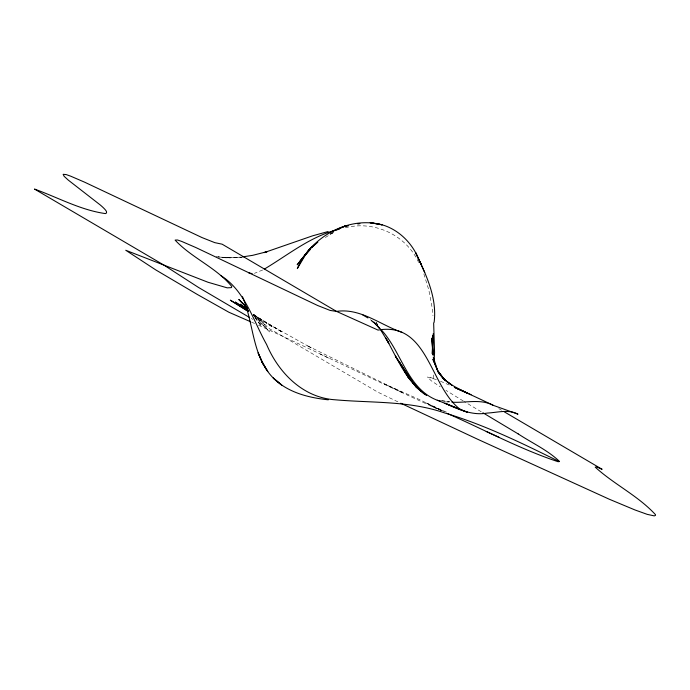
<?xml version="1.0" encoding="UTF-8"?>
<svg xmlns="http://www.w3.org/2000/svg" width="690" height="690" viewBox="0 0 690 690"><rect width="100%" height="100%" fill="white"/><g stroke="black" fill="none" stroke-linecap="round" stroke-linejoin="round"><path stroke-width="0.52" stroke-dasharray="3.45 2.59" d="M433.191 378.405L433.467 373.23M325.344 237.515L334.339 231.935M329.967 234.039L332.615 232.659M262.666 270.014L254.412 273.344M330.174 234.143L334.831 231.969M241.181 257.103L225.716 257.862L241.733 257.275L229.753 257.887L218.566 256.896M345.293 227.778C374.894 220.007 407.661 235.773 419.373 264.184M445.809 401.839L450.208 402.158M218.187 256.913L227.89 257.819L216.117 256.697M441.911 400.821L449.345 401.649M441.376 400.718L449.544 401.658M436.408 379.612L427.455 377.025L431.328 380.837L440.229 386.754M430.284 377.439L432.975 378.327M440.505 381.26L449.466 385.098M444.325 411.525L430.491 405.668L444.36 411.594M251.591 322.17L254.558 323.455M258.5 325.18C319.556 353.064 379.75 382.872 440.945 410.49M446.602 412.197L425.221 402.512L441.85 410.757M320.057 354.022L329.544 358.55M397.889 401.847L377.68 392.084L279.226 334.236A201.428 11.247 28.8 0 1 264.322 325.878L256.93 321.695M441.712 410.671L419.813 399.708L384.52 384.002L403.348 393.059L306.817 345.474L311.19 347.846L265.012 322.04L282.874 332.459L253.42 314.554M251.238 318.452L252.859 319.375M498.792 408.584L501.561 410.214M278.691 329.993L282.874 332.459M481.223 411.775L464.154 401.52M463.275 400.985L445.93 390.35M253.868 314.933L273.128 327.431L253.989 314.7M253.515 314.933L263.908 322.29L253.722 314.528M372.039 320.936L380.276 328.802M253.204 315.028L267.073 326.551L253.506 314.459M371.358 320.565L380.354 328.932M371.832 320.841L376.309 324.731L372.548 321.005M370.427 319.686L380.199 328.914L375.119 320.781M254.524 316.606L269.592 331.95L252.454 313.458M372.453 321.014L379.509 328.483M379.56 328.285L374.178 321.988M374.135 322.092L379.25 328.768M255.128 317.935L261.372 326.258L253.558 315.235M376.214 322.592L380.061 328.914M423.867 273.93L428.801 289.947L432.285 308.361L432.966 315.666"/><path stroke-width="1.03" d="M434.114 322.411C437.322 297.485 425.894 274.344 415.535 252.471C408.825 240.318 398.018 230.417 384.882 225.682C350.434 214.512 311.242 236.247 297.321 268.591L306.481 253.118L310.19 248.46L312.579 246.511M433.225 333.753L432.302 353.798L432.725 335.676L433.018 354.712L431.768 338.143L433.208 355.341M434.131 360.827L434.571 352.555L433.656 322.963M310.19 248.46L297.261 264.719L310.19 248.46L312.63 246.554M300.185 260.949L310.017 249.228M310.155 249.228L304.713 255.447L310.371 249.401M317.849 242.181L311.432 247.667L315.08 244.217M264.261 269.135C288.601 254.653 311.087 235.842 339.29 229.218M330.338 232.28L346.76 225.527L339.885 228.105M328.104 231.53L312.553 235.842L264.141 252.618L267.159 251.652L252.652 255.343L242.224 256.939M348.39 225.587L344.319 226.372L348.476 225.639M357.834 223.991L359.913 223.62M451.984 402.192C465.655 403.098 480.568 398.535 493.255 405.341L517.992 414.181C508.556 409.049 497.421 412.568 487.321 413.069C472.288 415.837 458.22 409.325 444.921 403.227L467.535 412.335L437.288 400.252C407.385 388.875 401.701 352.159 381.708 330.338M252.178 273.654L248.641 272.809M328.293 399.812C308.542 397.742 287.808 392.507 273.326 378.094C251.859 356.247 254.006 323.3 242.501 296.726M437.288 400.252L440.651 401.028M460.463 409.515C429.758 386.892 428.49 321.298 378.017 330.087L336.53 311.406L222.12 244.182L214.771 242.638L202.032 237.584L84.577 182.16L70.596 176.14L66.171 174.57L63.144 174.311L64.161 176.338L68.301 180.125L100.128 204.87A258.974 14.456 28.8 0 1 106.51 211.701L106.536 212.96L105.406 213.589C80.601 210.105 57.917 197.487 34.5 189.06L163.711 264.977L198.418 287.394L249.616 317.521M402.244 332.442C380.716 325.188 360.534 307.766 336.53 311.406L330.156 310.431L317.581 305.48L195.857 247.546L181.737 241.44L177.494 239.982L175.105 240.094C191.699 257.957 216.393 267.599 231.831 286.583L231.417 287.627L227.208 287.851L208.001 282.253L125.744 250.254L155.811 269.937L197.469 294.544L228.899 312.251L250.608 321.738M471.115 394.697L454.322 387.314L474.22 396.345A397.13 22.166 28.8 0 1 493.255 405.341M456.737 388.323L467.923 393.421C456.677 387.53 443.42 382.545 437.495 370.34L432.906 359.257L437.831 370.987L445.084 380.363L438.055 371.789L444.567 379.733L451.838 385.089L443.946 379.259L437.495 370.34L433.26 357.066M447.413 413.491C484.242 429.689 519.958 449.052 558.184 461.739L559.418 461.368C547.506 449.984 531.869 442.989 518.181 433.889M486.226 431.448L499.034 437.305M400.769 403.227L477.359 439.116L609.322 499.241L635.042 509.979L647.22 514.361L654.241 515.879L655.5 515.395L655.474 514.654C638.147 495.8 614.074 484.371 595.211 467.147L596.419 466.889L602.12 469.304L504.33 411.844M559.297 461.619C522.054 443.161 484.475 424.816 444.533 412.905C409.248 400.64 371.712 403.046 335.133 399.786C302.945 397.725 278.639 372.816 266.607 344.5C253.282 320.893 245.243 290.939 221.041 275.733M362.681 314.882L367.925 317.952M482.931 412.793L518.173 433.898M248.089 311.233L230.348 300.176L248.443 311.526M247.77 310.483L235.333 302.065L248.322 311.259M247.788 310L240.155 304.187L248.314 310.966M426.687 395.56C406.505 382.044 397.345 358.455 385.822 338.074L388.858 343.361L380.613 329.811M424.479 394.059L416.122 387.021L412.698 382.441M401.52 365.674L408.618 378.008L420.952 391.144L416.122 387.021L410.024 378.784M247.124 308.758L244.734 306.627L246.994 308.93M247.443 308.154L238.783 299.443L247.356 308.344M420.952 391.144L408.618 378.008L401.727 365.804M408.195 376.317L405.142 372.203L408.29 376.464M399.441 361.948L400.476 363.811M419.718 261.372L424.721 272.559M379.276 224.267L370.159 222.654L382.182 224.828L379.276 224.267M281.667 385.029L273.326 378.094L281.667 385.029M413.508 383.493L395.396 356.169L413.508 383.493M267.72 371.47L261.898 361.62L267.72 371.47M416.501 254.334L415.535 252.471L421.167 264.572L416.501 254.334M263.002 363.854L258.172 352.961L263.002 363.854"/></g></svg>
